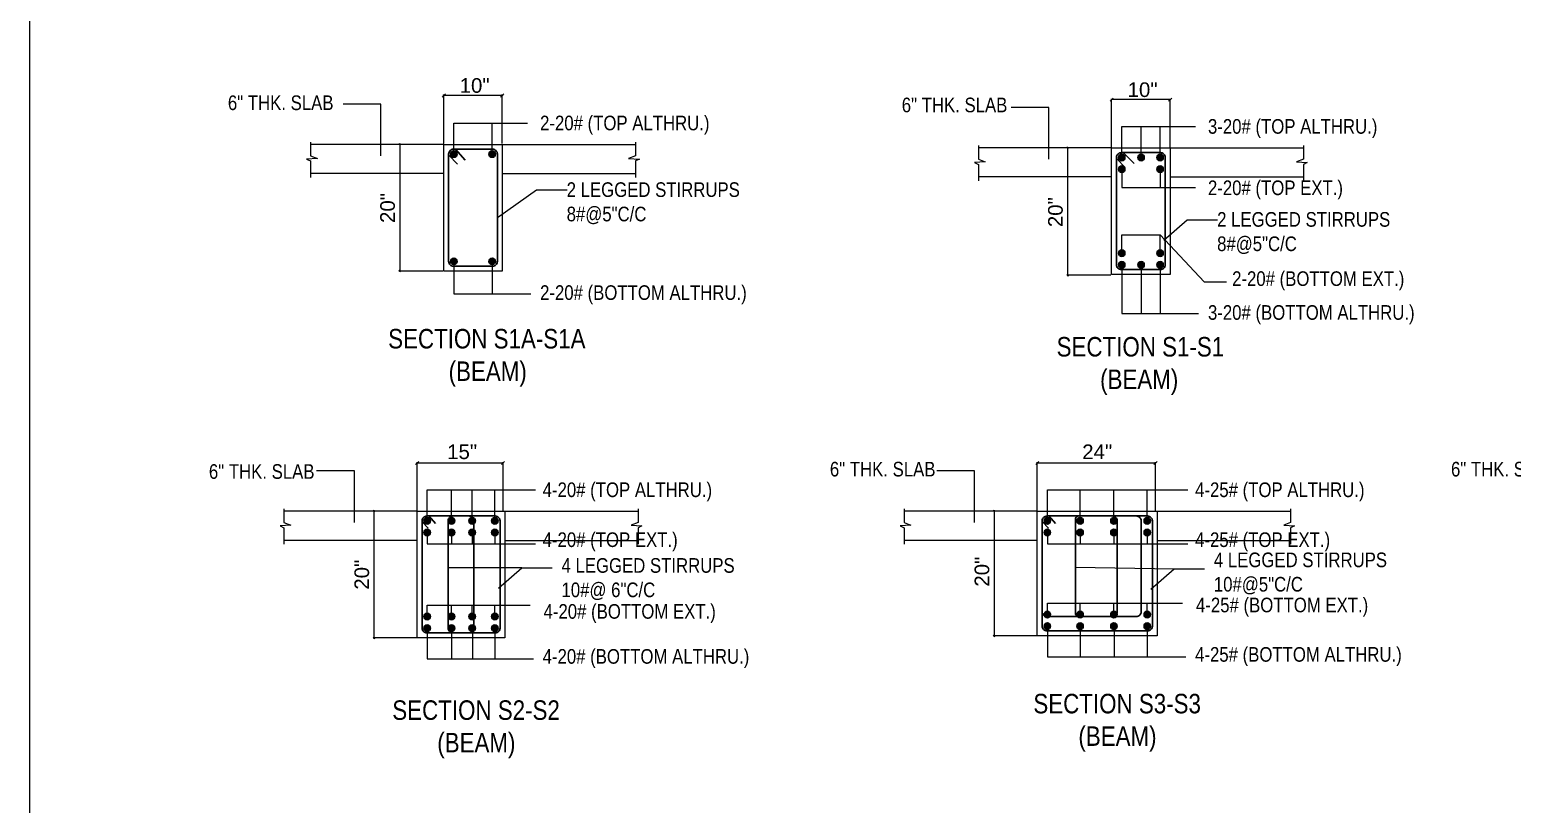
# Model space of a CAD drawing. Header units: inches. Extents: x 1182429 to 1211915, y -922309 to -906718.
# Drawn here: x 1182679 to 1184686, y -916784 to -915735 of the extents above; entities that cross this region are included whole.
import ezdxf

# ---------------------------------------------------------------- set-up
doc = ezdxf.new("R2010")
doc.units = ezdxf.units.IN
doc.header["$LTSCALE"] = 6
doc.linetypes.add('DASHED', pattern=[0.75, 0.5, -0.25])
for name, color, linetype, lineweight in [('Base Beam', 1, 'DASHED', 20), ('DIM 1', 10, 'Continuous', 15), ('HAT', 251, 'Continuous', 0), ('REINF', 5, 'Continuous', 30), ('TEX', 250, 'Continuous', 30), ('txt3', 3, 'Continuous', 9), ('W', 250, 'Continuous', 5)]:
    doc.layers.add(name, color=color, linetype=linetype, lineweight=lineweight)
doc.layers.add('DIM', color=7, linetype='Continuous')
doc.styles.add('ARI', font='arial.ttf')
doc.dimstyles.new('Copy of AA', dxfattribs={"dimtxt": 15, "dimasz": 4, "dimexe": 5, "dimexo": 0, "dimgap": 0.09, "dimtad": 0, "dimdec": 0, "dimzin": 0, "dimdsep": 46, "dimlunit": 3, "dimtxsty": 'ARI', "dimblk": 'ARCHTICK', "dimcen": 0.09, "dimclrt": 7, "dimadec": 0, "dimazin": 0, "dimtfac": 1, "dimtdec": 0, "dimtofl": 0, "dimtmove": 0, "dimatfit": 3, "dimfxl": 0.18, "dimtolj": 1, "dimtzin": 0, "dimlwd": 9, "dimlwe": 9, "dimarcsym": 0})

# ---------------------------------------------------------------- blocks, each defined once
blk = doc.blocks.new('_Oblique')
at = {"layer": 'DIM', "color": 0, "lineweight": -2}
blk.add_line((-0.5, -0.5), (0.5, 0.5), dxfattribs=at)
blk = doc.blocks.new('_ARCHTICK')
at = {"color": 0, "linetype": 'ByBlock', "const_width": 0.15}
blk.add_lwpolyline([(-0.5, -0.5), (0.5, 0.5)], dxfattribs=at)

msp = doc.modelspace()

# ---------------------------------------------------------------- hatches: boundary and pattern name
at = {"layer": 'REINF', "ltscale": 0.3}
h = msp.add_hatch(color=256, dxfattribs=at)
h.dxf.hatch_style = 1
edge = h.paths.add_edge_path()
edge.add_arc((1183253.5, -915903.4), 4.36, 0, 360)
h = msp.add_hatch(color=256, dxfattribs=at)
h.dxf.hatch_style = 1
edge = h.paths.add_edge_path()
edge.add_arc((1183305.4, -915903.4), 4.36, 0, 360)
h = msp.add_hatch(color=256, dxfattribs=at)
h.dxf.hatch_style = 1
edge = h.paths.add_edge_path()
edge.add_arc((1184157.6, -915908), 4.36, 0, 360)
h = msp.add_hatch(color=256, dxfattribs=at)
h.dxf.hatch_style = 1
edge = h.paths.add_edge_path()
edge.add_arc((1184183.8, -915908), 4.36, 0, 360)
h = msp.add_hatch(color=256, dxfattribs=at)
h.dxf.hatch_style = 1
edge = h.paths.add_edge_path()
edge.add_arc((1184209.5, -915908), 4.36, 0, 360)
h = msp.add_hatch(color=256, dxfattribs=at)
h.dxf.hatch_style = 1
edge = h.paths.add_edge_path()
edge.add_arc((1184157.6, -915923.7), 4.36, 0, 360)
h = msp.add_hatch(color=256, dxfattribs=at)
h.dxf.hatch_style = 1
edge = h.paths.add_edge_path()
edge.add_arc((1184209.5, -915923.7), 4.36, 0, 360)
h = msp.add_hatch(color=256, dxfattribs=at)
h.dxf.hatch_style = 1
edge = h.paths.add_edge_path()
edge.add_arc((1183253.5, -916048.6), 4.36, 0, 360)
h = msp.add_hatch(color=256, dxfattribs=at)
h.dxf.hatch_style = 1
edge = h.paths.add_edge_path()
edge.add_arc((1183305.4, -916048.6), 4.36, 0, 360)
h = msp.add_hatch(color=256, dxfattribs=at)
h.dxf.hatch_style = 1
edge = h.paths.add_edge_path()
edge.add_arc((1184157.6, -916037.5), 4.36, 0, 360)
h = msp.add_hatch(color=256, dxfattribs=at)
h.dxf.hatch_style = 1
edge = h.paths.add_edge_path()
edge.add_arc((1184209.5, -916037.5), 4.36, 0, 360)
h = msp.add_hatch(color=256, dxfattribs=at)
h.dxf.hatch_style = 1
edge = h.paths.add_edge_path()
edge.add_arc((1184157.6, -916053.2), 4.36, 0, 360)
h = msp.add_hatch(color=256, dxfattribs=at)
h.dxf.hatch_style = 1
edge = h.paths.add_edge_path()
edge.add_arc((1184183.8, -916053.2), 4.36, 0, 360)
h = msp.add_hatch(color=256, dxfattribs=at)
h.dxf.hatch_style = 1
edge = h.paths.add_edge_path()
edge.add_arc((1184209.5, -916053.2), 4.36, 0, 360)
h = msp.add_hatch(color=256, dxfattribs=at)
h.dxf.hatch_style = 1
edge = h.paths.add_edge_path()
edge.add_arc((1183217.4, -916399.9), 4.36, 0, 360)
h = msp.add_hatch(color=256, dxfattribs=at)
h.dxf.hatch_style = 1
edge = h.paths.add_edge_path()
edge.add_arc((1183250.4, -916399.9), 4.36, 0, 360)
h = msp.add_hatch(color=256, dxfattribs=at)
h.dxf.hatch_style = 1
edge = h.paths.add_edge_path()
edge.add_arc((1183278.2, -916399.9), 4.36, 0, 360)
h = msp.add_hatch(color=256, dxfattribs=at)
h.dxf.hatch_style = 1
edge = h.paths.add_edge_path()
edge.add_arc((1183308.9, -916399.9), 4.36, 0, 360)
h = msp.add_hatch(color=256, dxfattribs=at)
h.dxf.hatch_style = 1
edge = h.paths.add_edge_path()
edge.add_arc((1184056.9, -916399.9), 4.36, 0, 360)
h = msp.add_hatch(color=256, dxfattribs=at)
h.dxf.hatch_style = 1
edge = h.paths.add_edge_path()
edge.add_arc((1184101.2, -916399.9), 4.36, 0, 360)
h = msp.add_hatch(color=256, dxfattribs=at)
h.dxf.hatch_style = 1
edge = h.paths.add_edge_path()
edge.add_arc((1184147, -916399.9), 4.36, 0, 360)
h = msp.add_hatch(color=256, dxfattribs=at)
h.dxf.hatch_style = 1
edge = h.paths.add_edge_path()
edge.add_arc((1184192.1, -916399.9), 4.36, 0, 360)
h = msp.add_hatch(color=256, dxfattribs=at)
h.dxf.hatch_style = 1
edge = h.paths.add_edge_path()
edge.add_arc((1183217.4, -916415.6), 4.36, 0, 360)
h = msp.add_hatch(color=256, dxfattribs=at)
h.dxf.hatch_style = 1
edge = h.paths.add_edge_path()
edge.add_arc((1183250.4, -916415.6), 4.36, 0, 360)
h = msp.add_hatch(color=256, dxfattribs=at)
h.dxf.hatch_style = 1
edge = h.paths.add_edge_path()
edge.add_arc((1183278.2, -916415.6), 4.36, 0, 360)
h = msp.add_hatch(color=256, dxfattribs=at)
h.dxf.hatch_style = 1
edge = h.paths.add_edge_path()
edge.add_arc((1183308.9, -916415.6), 4.36, 0, 360)
h = msp.add_hatch(color=256, dxfattribs=at)
h.dxf.hatch_style = 1
edge = h.paths.add_edge_path()
edge.add_arc((1184056.9, -916415.6), 4.36, 0, 360)
h = msp.add_hatch(color=256, dxfattribs=at)
h.dxf.hatch_style = 1
edge = h.paths.add_edge_path()
edge.add_arc((1184101.2, -916415.6), 4.36, 0, 360)
h = msp.add_hatch(color=256, dxfattribs=at)
h.dxf.hatch_style = 1
edge = h.paths.add_edge_path()
edge.add_arc((1184147, -916415.6), 4.36, 0, 360)
h = msp.add_hatch(color=256, dxfattribs=at)
h.dxf.hatch_style = 1
edge = h.paths.add_edge_path()
edge.add_arc((1184192.1, -916415.6), 4.36, 0, 360)
h = msp.add_hatch(color=256, dxfattribs=at)
h.dxf.hatch_style = 1
edge = h.paths.add_edge_path()
edge.add_arc((1183217.4, -916529.4), 4.36, 0, 360)
h = msp.add_hatch(color=256, dxfattribs=at)
h.dxf.hatch_style = 1
edge = h.paths.add_edge_path()
edge.add_arc((1183217.4, -916529.4), 4.36, 0, 360)
h = msp.add_hatch(color=256, dxfattribs=at)
h.dxf.hatch_style = 1
edge = h.paths.add_edge_path()
edge.add_arc((1183250.4, -916529.4), 4.36, 0, 360)
h = msp.add_hatch(color=256, dxfattribs=at)
h.dxf.hatch_style = 1
edge = h.paths.add_edge_path()
edge.add_arc((1183278.2, -916529.4), 4.36, 0, 360)
h = msp.add_hatch(color=256, dxfattribs=at)
h.dxf.hatch_style = 1
edge = h.paths.add_edge_path()
edge.add_arc((1183308.9, -916529.4), 4.36, 0, 360)
h = msp.add_hatch(color=256, dxfattribs=at)
h.dxf.hatch_style = 1
edge = h.paths.add_edge_path()
edge.add_arc((1183308.9, -916529.4), 4.36, 0, 360)
h = msp.add_hatch(color=256, dxfattribs=at)
h.dxf.hatch_style = 1
edge = h.paths.add_edge_path()
edge.add_arc((1184056.9, -916526.8), 4.36, 0, 360)
h = msp.add_hatch(color=256, dxfattribs=at)
h.dxf.hatch_style = 1
edge = h.paths.add_edge_path()
edge.add_arc((1184056.9, -916526.8), 4.36, 0, 360)
h = msp.add_hatch(color=256, dxfattribs=at)
h.dxf.hatch_style = 1
edge = h.paths.add_edge_path()
edge.add_arc((1184101.2, -916526.8), 4.36, 0, 360)
h = msp.add_hatch(color=256, dxfattribs=at)
h.dxf.hatch_style = 1
edge = h.paths.add_edge_path()
edge.add_arc((1184147, -916526.8), 4.36, 0, 360)
h = msp.add_hatch(color=256, dxfattribs=at)
h.dxf.hatch_style = 1
edge = h.paths.add_edge_path()
edge.add_arc((1184192.1, -916526.8), 4.36, 0, 360)
h = msp.add_hatch(color=256, dxfattribs=at)
h.dxf.hatch_style = 1
edge = h.paths.add_edge_path()
edge.add_arc((1184192.1, -916526.8), 4.36, 0, 360)
h = msp.add_hatch(color=256, dxfattribs=at)
h.dxf.hatch_style = 1
edge = h.paths.add_edge_path()
edge.add_arc((1183217.4, -916545.1), 4.36, 0, 360)
h = msp.add_hatch(color=256, dxfattribs=at)
h.dxf.hatch_style = 1
edge = h.paths.add_edge_path()
edge.add_arc((1183250.4, -916545.1), 4.36, 0, 360)
h = msp.add_hatch(color=256, dxfattribs=at)
h.dxf.hatch_style = 1
edge = h.paths.add_edge_path()
edge.add_arc((1183278.2, -916545.1), 4.36, 0, 360)
h = msp.add_hatch(color=256, dxfattribs=at)
h.dxf.hatch_style = 1
edge = h.paths.add_edge_path()
edge.add_arc((1183308.9, -916545.1), 4.36, 0, 360)
h = msp.add_hatch(color=256, dxfattribs=at)
h.dxf.hatch_style = 1
edge = h.paths.add_edge_path()
edge.add_arc((1184056.9, -916542.5), 4.36, 0, 360)
h = msp.add_hatch(color=256, dxfattribs=at)
h.dxf.hatch_style = 1
edge = h.paths.add_edge_path()
edge.add_arc((1184101.2, -916542.5), 4.36, 0, 360)
h = msp.add_hatch(color=256, dxfattribs=at)
h.dxf.hatch_style = 1
edge = h.paths.add_edge_path()
edge.add_arc((1184147, -916542.5), 4.36, 0, 360)
h = msp.add_hatch(color=256, dxfattribs=at)
h.dxf.hatch_style = 1
edge = h.paths.add_edge_path()
edge.add_arc((1184192.1, -916542.5), 4.36, 0, 360)

# ---------------------------------------------------------------- linework, layer by layer
at = {"layer": 'Base Beam', "linetype": 'Continuous', "ltscale": 0.3}
for points in [[(1183239.8, -915890.2), (1183319, -915890.2), (1183319, -916061.8), (1183239.8, -916061.8)], [(1184143.9, -915894.8), (1184223.1, -915894.8), (1184223.1, -916066.4), (1184143.9, -916066.4)], [(1183203.8, -916386.7), (1183322.6, -916386.7), (1183322.6, -916558.3), (1183203.8, -916558.3)], [(1184043.3, -916386.7), (1184205.7, -916386.7), (1184205.7, -916555.6), (1184043.3, -916555.6)]]:
    msp.add_lwpolyline(points, close=True, dxfattribs=at)
at = {"layer": 'DIM 1', "color": 3, "ltscale": 0.3}
for p, q in [((1183253.5, -915903.4), (1183253.5, -915861.4)), ((1183253.5, -915861.4), (1183353.3, -915861.4)), ((1183305.4, -915903.4), (1183305.4, -915861.4)), ((1184157.6, -915908), (1184157.6, -915866)), ((1184157.6, -915866), (1184257.4, -915866)), ((1184183.8, -915908), (1184183.8, -915866)), ((1184209.5, -915908), (1184209.5, -915866)), ((1184157.6, -915923.8), (1184157.6, -915948.7)), ((1184209.5, -915923.8), (1184209.5, -915948.7)), ((1184157.6, -915948.7), (1184257.4, -915948.7)), ((1184157.6, -916012.5), (1184209.5, -916012.5)), ((1184157.6, -916037.3), (1184157.6, -916012.5)), ((1184209.5, -916037.3), (1184209.5, -916012.5)), ((1184209.5, -916012.5), (1184269.2, -916076.1)), ((1183253.5, -916048.6), (1183253.3, -916092.5)), ((1183305.4, -916048.6), (1183305.4, -916092.5)), ((1184157.6, -916053.2), (1184157.6, -916119.4)), ((1184183.8, -916053.2), (1184183.8, -916119.4)), ((1184209.5, -916053.2), (1184209.5, -916119.4)), ((1184269.2, -916076.1), (1184299.3, -916076.1)), ((1183253.3, -916092.5), (1183357.5, -916092.5)), ((1184157.6, -916119.4), (1184261.7, -916119.4)), ((1183217.4, -916399.9), (1183217.4, -916357.9)), ((1183217.4, -916357.9), (1183363.8, -916357.9)), ((1183250.4, -916399.9), (1183250.4, -916357.9)), ((1183278.2, -916399.9), (1183278.2, -916357.9)), ((1183308.9, -916399.9), (1183308.9, -916357.9)), ((1184056.9, -916399.9), (1184056.9, -916357.9)), ((1184056.9, -916357.9), (1184247, -916357.9)), ((1184101.2, -916399.9), (1184101.2, -916357.9)), ((1184147, -916399.9), (1184147, -916357.9)), ((1184192.1, -916399.9), (1184192.1, -916357.9)), ((1183217.4, -916415.7), (1183217.4, -916431.1)), ((1183250.4, -916415.7), (1183250.4, -916431.1)), ((1183278.2, -916415.7), (1183278.2, -916431.1)), ((1183308.9, -916415.7), (1183308.9, -916431.1)), ((1184056.9, -916415.7), (1184056.9, -916431.1)), ((1184101.2, -916415.7), (1184101.2, -916431.1)), ((1184147, -916415.7), (1184147, -916431.1)), ((1184192.1, -916415.7), (1184192.1, -916431.1)), ((1183217.4, -916431.1), (1183363.8, -916431.1)), ((1184056.9, -916431.1), (1184247, -916431.1)), ((1183217.4, -916513.9), (1183356.9, -916513.9)), ((1183217.4, -916529.2), (1183217.4, -916513.9)), ((1183217.4, -916529.2), (1183217.4, -916517.3)), ((1183250.4, -916529.2), (1183250.4, -916513.9)), ((1183278.2, -916529.2), (1183278.2, -916513.9)), ((1183308.9, -916529.2), (1183308.9, -916513.9)), ((1183308.9, -916529.2), (1183308.9, -916517.3)), ((1184056.9, -916511.3), (1184240, -916511.3)), ((1184056.9, -916526.6), (1184056.9, -916511.3)), ((1184056.9, -916526.6), (1184056.9, -916514.6)), ((1184101.2, -916526.6), (1184101.2, -916511.3)), ((1184147, -916526.6), (1184147, -916511.3)), ((1184192.1, -916526.6), (1184192.1, -916511.3)), ((1184192.1, -916526.6), (1184192.1, -916514.6)), ((1183217.4, -916545.1), (1183217.4, -916586.6)), ((1183250.5, -916545.1), (1183250.5, -916586.6)), ((1183278.5, -916545.1), (1183278.5, -916586.6)), ((1183308.9, -916545.1), (1183308.9, -916586.6)), ((1184056.9, -916542.5), (1184056.9, -916583.9)), ((1184101.3, -916542.5), (1184101.3, -916583.9)), ((1184147.3, -916542.5), (1184147.3, -916583.9)), ((1184192.1, -916542.5), (1184192.1, -916583.9)), ((1183217.4, -916586.6), (1183361.1, -916586.6)), ((1184056.9, -916583.9), (1184244.3, -916583.9))]:
    msp.add_line(p, q, dxfattribs=at)
at = {"layer": 'DIM 1', "color": 7, "lineweight": 5, "ltscale": 0.3}
for p, q in [((1183238.7, -915890.2), (1183179.1, -915890.2)), ((1183180.2, -915889.1), (1183180.2, -916062.9)), ((1184142.8, -915894.8), (1184083.2, -915894.8)), ((1184084.3, -915894.8), (1184084.3, -916068.6)), ((1183238.7, -916061.8), (1183179.1, -916061.8)), ((1184142.8, -916067.5), (1184083.2, -916067.5)), ((1183203.8, -916386.7), (1183144.2, -916386.7)), ((1183145.3, -916385.6), (1183145.3, -916559.4)), ((1184043.3, -916386.7), (1183983.7, -916386.7)), ((1183984.8, -916385.6), (1183984.8, -916556.7)), ((1183203.8, -916558.3), (1183144.2, -916558.3)), ((1184043.3, -916555.6), (1183983.7, -916555.6))]:
    msp.add_line(p, q, dxfattribs=at)
at = {"layer": 'HAT', "color": 46, "lineweight": 0, "ltscale": 0.3}
for p, q in [((1183239.8, -915890.2), (1183059.5, -915890.2)), ((1183319, -915890.2), (1183499.4, -915890.2)), ((1184143.9, -915894.8), (1183963.6, -915894.8)), ((1184223.1, -915894.8), (1184403.5, -915894.8)), ((1183239.8, -915929.8), (1183059.5, -915929.8)), ((1183319, -915929.8), (1183499.4, -915929.8)), ((1184143.9, -915934.4), (1183963.6, -915934.4)), ((1184223.1, -915934.4), (1184403.5, -915934.4)), ((1183203.8, -916386.7), (1183023.4, -916386.7)), ((1183322.6, -916386.7), (1183502.9, -916386.7)), ((1184043.3, -916386.7), (1183862.9, -916386.7)), ((1184205.7, -916386.7), (1184386.1, -916386.7)), ((1183203.8, -916426.3), (1183023.4, -916426.3)), ((1183322.6, -916426.3), (1183502.9, -916426.3)), ((1184043.3, -916426.3), (1183862.9, -916426.3)), ((1184205.7, -916426.3), (1184386.1, -916426.3))]:
    msp.add_line(p, q, dxfattribs=at)
for points in [[(1183059.5, -915887.3), (1183059.5, -915905.7), (1183068.8, -915909.2), (1183054.2, -915910.4), (1183059.5, -915912.7), (1183059.5, -915935)], [(1183499.4, -915887.3), (1183499.4, -915905.7), (1183490.1, -915909.2), (1183504.6, -915910.4), (1183499.4, -915912.7), (1183499.4, -915935)], [(1183963.6, -915891.9), (1183963.6, -915910.3), (1183972.9, -915913.8), (1183958.4, -915914.9), (1183963.6, -915917.3), (1183963.6, -915939.6)], [(1184403.5, -915891.9), (1184403.5, -915910.3), (1184394.2, -915913.8), (1184408.7, -915914.9), (1184403.5, -915917.3), (1184403.5, -915939.6)], [(1183023.4, -916383.8), (1183023.4, -916402.2), (1183032.7, -916405.7), (1183018.2, -916406.8), (1183023.4, -916409.2), (1183023.4, -916431.5)], [(1183502.9, -916383.8), (1183502.9, -916402.2), (1183493.6, -916405.7), (1183508.1, -916406.8), (1183502.9, -916409.2), (1183502.9, -916431.5)], [(1183862.9, -916383.8), (1183862.9, -916402.2), (1183872.2, -916405.7), (1183857.7, -916406.8), (1183862.9, -916409.2), (1183862.9, -916431.5)], [(1184386.1, -916383.8), (1184386.1, -916402.2), (1184376.8, -916405.7), (1184391.3, -916406.8), (1184386.1, -916409.2), (1184386.1, -916431.5)]]:
    msp.add_lwpolyline(points, dxfattribs=at)
at = {"layer": 'REINF', "ltscale": 0.3}
for p, q in [((1183246.7, -915904.9), (1183258.3, -915917.2)), ((1183255.5, -915896.8), (1183268.7, -915911.4)), ((1184159.6, -915901.4), (1184174.2, -915916)), ((1184150.8, -915909.5), (1184162.4, -915921.8)), ((1183210.6, -916401.4), (1183218.8, -916410)), ((1183219.4, -916393.3), (1183228.4, -916403.7)), ((1184050.2, -916401.4), (1184058.3, -916410)), ((1184058.9, -916393.3), (1184067.9, -916403.7))]:
    msp.add_line(p, q, dxfattribs=at)
for points in [[(1183253, -915896.8), (1183305.8, -915896.8, -0.414214), (1183312.4, -915903.4), (1183312.4, -916048.6, -0.414214), (1183305.8, -916055.2), (1183253, -916055.2, -0.414214), (1183246.4, -916048.6), (1183246.4, -915903.4, -0.414214)], [(1184157.1, -915901.4), (1184209.9, -915901.4, -0.414214), (1184216.5, -915908), (1184216.5, -916053.2, -0.414214), (1184209.9, -916059.8), (1184157.1, -916059.8, -0.414214), (1184150.5, -916053.2), (1184150.5, -915908, -0.414214)], [(1183217, -916393.3), (1183309.4, -916393.3, -0.414214), (1183316, -916399.9), (1183316, -916545.1, -0.414214), (1183309.4, -916551.7), (1183217, -916551.7, -0.414214), (1183210.4, -916545.1), (1183210.4, -916399.9, -0.414214)], [(1183217, -916393.3), (1183273.9, -916393.3, -0.414214), (1183280.5, -916399.9), (1183280.5, -916545.1, -0.414214), (1183273.9, -916551.7), (1183217, -916551.7, -0.414214), (1183210.4, -916545.1), (1183210.4, -916399.9, -0.414214)], [(1183252.4, -916393.3), (1183309.4, -916393.3, -0.414214), (1183316, -916399.9), (1183316, -916545.1, -0.414214), (1183309.4, -916551.7), (1183252.4, -916551.7, -0.414214), (1183245.8, -916545.1), (1183245.8, -916399.9, -0.414214)], [(1184056.5, -916393.3), (1184192.5, -916393.3, -0.414214), (1184199.1, -916399.9), (1184199.1, -916542.4, -0.414214), (1184192.5, -916549), (1184056.5, -916549, -0.414214), (1184049.9, -916542.4), (1184049.9, -916399.9, -0.414214)], [(1184056.5, -916393.3), (1184144.9, -916393.3, -0.414214), (1184151.5, -916399.9), (1184151.5, -916522.9, -0.414214), (1184144.9, -916529.5), (1184056.5, -916529.5, -0.414214), (1184049.9, -916522.9), (1184049.9, -916399.9, -0.414214)], [(1184099.4, -916393.3), (1184177.2, -916393.3, -0.414214), (1184183.8, -916399.9), (1184183.8, -916522.9, -0.414214), (1184177.2, -916529.5), (1184099.4, -916529.5, -0.495609), (1184095.2, -916522.9), (1184095.2, -916399.9, -0.495609)]]:
    msp.add_lwpolyline(points, format="xyb", close=True, dxfattribs=at)
for centre in [(1183253.5, -915903.4), (1183305.4, -915903.4), (1184157.6, -915908), (1184183.8, -915908), (1184209.5, -915908), (1184157.6, -915923.7), (1184209.5, -915923.7), (1183253.5, -916048.6), (1183305.4, -916048.6), (1184157.6, -916037.5), (1184209.5, -916037.5), (1184157.6, -916053.2), (1184183.8, -916053.2), (1184209.5, -916053.2), (1183217.4, -916399.9), (1183250.4, -916399.9), (1183278.2, -916399.9), (1183308.9, -916399.9), (1184056.9, -916399.9), (1184101.2, -916399.9), (1184147, -916399.9), (1184192.1, -916399.9), (1183217.4, -916415.6), (1183250.4, -916415.6), (1183278.2, -916415.6), (1183308.9, -916415.6), (1184056.9, -916415.6), (1184101.2, -916415.6), (1184147, -916415.6), (1184192.1, -916415.6), (1183217.4, -916529.4), (1183217.4, -916529.4), (1183250.4, -916529.4), (1183278.2, -916529.4), (1183308.9, -916529.4), (1183308.9, -916529.4), (1184056.9, -916526.8), (1184056.9, -916526.8), (1184101.2, -916526.8), (1184147, -916526.8), (1184192.1, -916526.8), (1184192.1, -916526.8), (1183217.4, -916545.1), (1183250.4, -916545.1), (1183278.2, -916545.1), (1183308.9, -916545.1), (1184056.9, -916542.5), (1184101.2, -916542.5), (1184147, -916542.5), (1184192.1, -916542.5)]:
    msp.add_circle(centre, 4.36, dxfattribs=at)
at = {"layer": 'TEX', "lineweight": 25, "ltscale": 0.3}
msp.add_lwpolyline([(1185900, -912839.6), (1182679.2, -912839.6), (1182679.2, -917646.8), (1185900, -917646.8)], close=True, dxfattribs=at)
at = {"layer": 'W', "color": 1, "lineweight": 5, "ltscale": 10}
for p, q in [((1183320.1, -915824), (1183238.7, -915824)), ((1183239.8, -915889.1), (1183239.8, -915822.9)), ((1183319, -915889.1), (1183319, -915822.9)), ((1184224.2, -915829.7), (1184142.8, -915829.7)), ((1184143.9, -915894.8), (1184143.9, -915828.6)), ((1184223.1, -915894.8), (1184223.1, -915828.6)), ((1183320, -916321.6), (1183202.7, -916321.6)), ((1183203.8, -916386.7), (1183203.8, -916320.5)), ((1183320, -916386.7), (1183320, -916320.5)), ((1184203.2, -916321.6), (1184042.2, -916321.6)), ((1184043.3, -916386.7), (1184043.3, -916320.5)), ((1184203.2, -916386.7), (1184203.2, -916320.5))]:
    msp.add_line(p, q, dxfattribs=at)
at = {"layer": 'W', "color": 1, "ltscale": 10}
for p, q in [((1183345.4, -916463.4), (1183245.8, -916463.4)), ((1184095.2, -916462.8), (1184228.6, -916464.7))]:
    msp.add_line(p, q, dxfattribs=at)

# ---------------------------------------------------------------- block references
at = {"layer": 'DIM 1', "color": 7, "lineweight": 5, "ltscale": 0.3, "xscale": 2.2, "yscale": 2.2, "zscale": 2.2}
for p, rotation in [((1183180.2, -915890.2), 90), ((1184084.3, -915894.8), 90), ((1183180.2, -916061.8), 270), ((1184084.3, -916067.5), 270), ((1183145.3, -916386.7), 90), ((1183984.8, -916386.7), 90), ((1183145.3, -916558.3), 270), ((1183984.8, -916555.6), 270)]:
    msp.add_blockref('_Oblique', p, dxfattribs=dict(at, rotation=rotation))
at = {"layer": 'W', "color": 7, "lineweight": 5, "ltscale": 10, "xscale": 4.4, "yscale": 4.4, "zscale": 4.4, "rotation": 180}
for p in [(1183239.8, -915824), (1184143.9, -915829.7), (1183203.8, -916321.6), (1184043.3, -916321.6)]:
    msp.add_blockref('_Oblique', p, dxfattribs=at)
at = {"layer": 'W', "color": 7, "lineweight": 5, "ltscale": 10, "xscale": 4.4, "yscale": 4.4, "zscale": 4.4}
for p in [(1183319, -915824), (1184223.1, -915829.7), (1183320, -916321.6), (1184203.2, -916321.6)]:
    msp.add_blockref('_Oblique', p, dxfattribs=at)

# ---------------------------------------------------------------- texts
at = {"layer": 'txt3', "ltscale": 0.3, "style": 'ARI'}
for s, p in [('10"', (1183261.3, -915820.4)), ('10"', (1184165.5, -915826.1)), ('15"', (1183244.4, -916316.3)), ('24"', (1184104.1, -916316.3))]:
    msp.add_text(s, height=19.8, dxfattribs=at).set_placement(p)
for p in [(1183173.6, -915996.6), (1184077.7, -916002.3), (1183138.7, -916493.1), (1183978.2, -916489)]:
    msp.add_text('20"', height=19.8, rotation=90, dxfattribs=at).set_placement(p)
at = {"layer": 'txt3', "ltscale": 0.3, "attachment_point": 1, "style": 'ARI'}
for s, insert, char_height, width in [('{\\fArial Narrow|b0|i0|c0|p34;6" THK. SLAB}', (1182947.6, -915824), 19.8, 1387.965), ('{\\fArial Narrow|b0|i0|c0|p34;6" THK. SLAB}', (1183859.8, -915827), 19.8, 1387.965), ('{\\fArial Narrow|b0|i0|c0|p34;2-20# (TOP ALTHRU.)}', (1183370.2, -915851.4), 19.8, 1387.965), ('{\\fArial Narrow|b0|i0|c0|p34;3-20# (TOP ALTHRU.)}', (1184274.3, -915856), 19.8, 1387.965), ('{\\fArial Narrow|b0|i0|c0|p34;2 LEGGED STIRRUPS\\P8#@5"C/C}', (1183406.2, -915941.6), 19.8, 1387.965), ('{\\fArial Narrow|b0|i0|c0|p34;2-20# (TOP EXT.)}', (1184274.3, -915939.1), 19.8, 1387.965), ('{\\fArial Narrow|b0|i0|c0|p34;2 LEGGED STIRRUPS\\P8#@5"C/C}', (1184286.7, -915981.9), 19.8, 1387.965), ('{\\fArial Narrow|b0|i0|c0|p34;2-20# (BOTTOM EXT.)}', (1184307, -916062.1), 19.8, 1387.965), ('{\\fArial Narrow|b0|i0|c0|p34;2-20# (BOTTOM ALTHRU.)}', (1183370.2, -916081), 19.8, 1387.965), ('{\\fArial Narrow|b0|i0|c0|p34;3-20# (BOTTOM ALTHRU.)}', (1184274.3, -916107.9), 19.8, 1387.965), ('\\pi77.23714;{\\fArial Narrow|b0|i0|c0|p34;SECTION S1A-S1A\\P\\pi159.10235;(BEAM)}', (1183087.3, -916140.1), 26.4, 420.383), ('\\pi103.54259;{\\fArial Narrow|b0|i0|c0|p34;SECTION S1-S1\\P\\pi162.40235;(BEAM)}', (1183965.9, -916151), 26.4, 426.983), ('{\\fArial Narrow|b0|i0|c0|p34;6" THK. SLAB}', (1182921.9, -916323.2), 19.8, 1387.965), ('{\\fArial Narrow|b0|i0|c0|p34;6" THK. SLAB}', (1183762.5, -916320), 19.8, 1387.965), ('{\\fArial Narrow|b0|i0|c0|p34;6" THK. SLAB}', (1184603.3, -916320), 19.8, 1387.965), ('{\\fArial Narrow|b0|i0|c0|p34;4-20# (TOP ALTHRU.)}', (1183373.7, -916347.9), 19.8, 1387.965), ('{\\fArial Narrow|b0|i0|c0|p34;4-25# (TOP ALTHRU.)}', (1184256.9, -916347.9), 19.8, 1387.965), ('{\\fArial Narrow|b0|i0|c0|p34;4-20# (TOP EXT.)}', (1183373.7, -916415.5), 19.8, 1387.965), ('{\\fArial Narrow|b0|i0|c0|p34;4-25# (TOP EXT.)}', (1184256.9, -916415.5), 19.8, 1387.965), ('{\\fArial Narrow|b0|i0|c0|p34;4 LEGGED STIRRUPS\\P10#@5"C/C}', (1184282.3, -916442.8), 19.8, 1387.965), ('{\\fArial Narrow|b0|i0|c0|p34;4 LEGGED STIRRUPS\\P10#@ 6"C/C}', (1183399.2, -916450.4), 19.8, 1387.965), ('{\\fArial Narrow|b0|i0|c0|p34;4-25# (BOTTOM EXT.)}', (1184258.1, -916503.9), 19.8, 1387.965), ('{\\fArial Narrow|b0|i0|c0|p34;4-20# (BOTTOM EXT.)}', (1183374.9, -916512.6), 19.8, 1387.965), ('{\\fArial Narrow|b0|i0|c0|p34;4-25# (BOTTOM ALTHRU.)}', (1184256.9, -916570.8), 19.8, 1387.965), ('{\\fArial Narrow|b0|i0|c0|p34;4-20# (BOTTOM ALTHRU.)}', (1183373.7, -916573.5), 19.8, 1387.965), ('\\pi98.24369;{\\fArial Narrow|b0|i0|c0|p34;SECTION S2-S2\\P\\pi159.10235;(BEAM)}', (1183071.9, -916642.9), 26.4, 420.383), ('\\pi98.16265;{\\fArial Narrow|b0|i0|c0|p34;SECTION S3-S3\\P\\pi159.10235;(BEAM)}', (1183939.8, -916634.1), 26.4, 420.383)]:
    msp.add_mtext(s, dxfattribs=dict(at, insert=insert, char_height=char_height, width=width))

# ---------------------------------------------------------------- leaders
at = {"layer": 'DIM 1', "ltscale": 0.3}
for points, override in [([(1183154.8, -915905.8), (1183154.8, -915835.7), (1183103.7, -915835.7)], {"dimasz": 2, "dimarcsym": 1}), ([(1184058.9, -915910.4), (1184058.9, -915840.3), (1184007.8, -915840.3)], {"dimasz": 2, "dimarcsym": 1}), ([(1183312.4, -915989.3), (1183365.5, -915951.9), (1183406.8, -915951.9)], {"dimasz": 2, "dimgap": 0.09, "dimtad": 0, "dimarcsym": 1}), ([(1184214.4, -916019.7), (1184246, -915992.3), (1184287.3, -915992.3)], {"dimasz": 2, "dimgap": 0.09, "dimtad": 0, "dimarcsym": 1}), ([(1183118.8, -916402.3), (1183118.8, -916332.2), (1183067.7, -916332.2)], {"dimasz": 2, "dimarcsym": 1}), ([(1183958.3, -916402.3), (1183958.3, -916332.2), (1183907.2, -916332.2)], {"dimasz": 2, "dimarcsym": 1}), ([(1183313.9, -916490.8), (1183345.4, -916463.4), (1183386.7, -916463.4)], {"dimasz": 2, "dimgap": 0.09, "dimtad": 0, "dimarcsym": 1}), ([(1184197, -916492.2), (1184228.6, -916464.7), (1184269.8, -916464.7)], {"dimasz": 2, "dimgap": 0.09, "dimtad": 0, "dimarcsym": 1})]:
    msp.add_leader(points, dimstyle='Copy of AA', override=override, dxfattribs=at)

doc.saveas('drawing.dxf')
